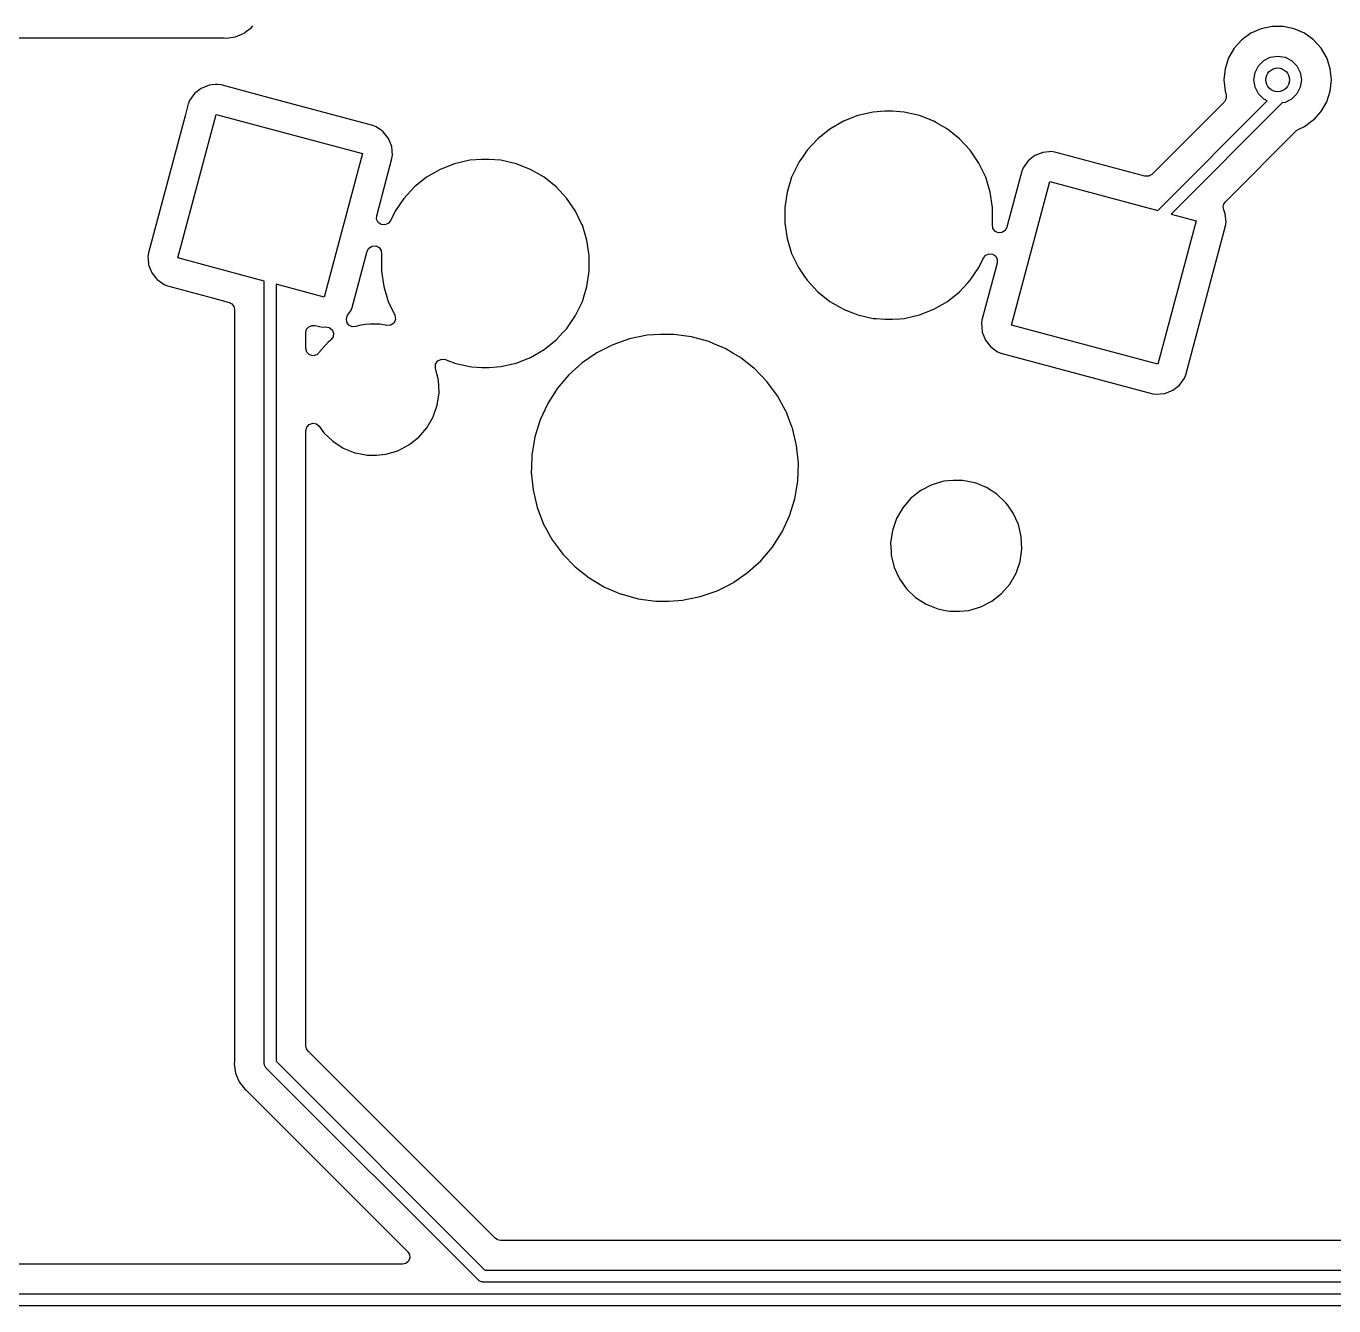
# Model space of a CAD drawing. Extents: x 41 to 271, y -133 to -23.
# Drawn here: x 62.93 to 84.95, y -86.71 to -65.18 of the extents above; entities that cross this region are included whole.
import ezdxf

# ---------------------------------------------------------------- set-up
doc = ezdxf.new("R2010")
doc.units = 0
doc.layers.add('BLACK', color=7, linetype='CONTINUOUS')

msp = doc.modelspace()

# ---------------------------------------------------------------- linework, layer by layer
at = {"layer": 'BLACK', "linetype": 'CONTINUOUS'}
for p, q in [((66.7223, -65.1983), (66.7415, -65.1732)), ((51.6095, -65.3705), (66.2465, -65.3705)), ((66.2465, -65.3705), (66.2627, -65.3716)), ((66.2627, -65.3716), (66.294, -65.3757)), ((66.294, -65.3757), (66.4508, -65.355)), ((66.4508, -65.355), (66.5968, -65.2945)), ((66.5968, -65.2945), (66.6156, -65.2801)), ((66.6156, -65.2801), (66.7223, -65.1983)), ((83.5473, -65.2958), (83.3941, -65.4071)), ((83.7202, -65.2189), (83.5473, -65.2958)), ((83.9054, -65.1795), (83.7202, -65.2189)), ((84.0946, -65.1795), (83.9054, -65.1795)), ((83.9054, -65.1795), (83.9054, -65.1795)), ((84.2798, -65.2189), (84.0946, -65.1795)), ((84.0946, -65.1795), (84.0946, -65.1795)), ((84.4527, -65.2958), (84.2798, -65.2189)), ((84.6059, -65.4071), (84.4527, -65.2958)), ((83.2675, -65.5478), (83.1728, -65.7117)), ((83.3941, -65.4071), (83.2675, -65.5478)), ((84.7325, -65.5478), (84.6059, -65.4071)), ((84.8272, -65.7117), (84.7325, -65.5478)), ((83.1728, -65.7117), (83.1143, -65.8917)), ((83.6764, -65.8449), (83.7649, -65.7564)), ((83.7649, -65.7564), (83.8764, -65.6996)), ((83.8764, -65.6996), (84, -65.68)), ((84, -65.68), (84.1236, -65.6996)), ((84.1236, -65.6996), (84.2351, -65.7564)), ((84.2351, -65.7564), (84.3236, -65.8449)), ((84.8421, -65.7576), (84.8272, -65.7117)), ((84.8857, -65.8917), (84.8421, -65.7576)), ((83.1143, -65.8917), (83.0945, -66.08)), ((83.6, -66.08), (83.6196, -65.9564)), ((83.6196, -65.9564), (83.6764, -65.8449)), ((84.3236, -65.8449), (84.3804, -65.9564)), ((84.3804, -65.9564), (84.4, -66.08)), ((84.9055, -66.08), (84.8857, -65.8917)), ((65.8758, -66.2233), (65.7626, -66.3123)), ((66.0094, -66.1698), (65.8758, -66.2233)), ((66.1168, -66.1595), (66.0094, -66.1698)), ((66.1527, -66.1561), (66.1168, -66.1595)), ((66.2119, -66.1654), (66.1527, -66.1561)), ((66.1527, -66.1561), (66.1527, -66.1561)), ((66.9362, -66.3594), (66.2119, -66.1654)), ((66.2119, -66.1654), (66.2119, -66.1654)), ((66.2119, -66.1654), (66.2119, -66.1654)), ((83.0945, -66.08), (83.1143, -66.2683)), ((83.1143, -66.2683), (83.1326, -66.3244)), ((83.6196, -66.2036), (83.6, -66.08)), ((83.6764, -66.3151), (83.6196, -66.2036)), ((84.3804, -66.2036), (84.3236, -66.3151)), ((84.4, -66.08), (84.3804, -66.2036)), ((84.8272, -66.4483), (84.8857, -66.2683)), ((84.8857, -66.2683), (84.9055, -66.08)), ((65.6575, -66.4854), (65.6041, -66.6848)), ((65.6607, -66.4772), (65.6575, -66.4854)), ((65.6792, -66.4295), (65.6607, -66.4772)), ((65.7626, -66.3123), (65.6792, -66.4295)), ((68.7675, -66.8501), (66.9362, -66.3594)), ((83.1023, -66.4504), (81.8822, -67.6704)), ((81.9812, -68.2793), (83.8258, -66.4347)), ((84.0707, -66.4726), (82.2043, -68.3391)), ((83.1352, -66.3916), (83.1023, -66.4504)), ((83.1326, -66.3244), (83.1352, -66.3916)), ((83.7649, -66.4036), (83.6764, -66.3151)), ((83.8258, -66.4347), (83.7649, -66.4036)), ((84.0728, -66.4685), (84.0707, -66.4726)), ((84.1236, -66.4604), (84.0728, -66.4685)), ((84.2351, -66.4036), (84.1236, -66.4604)), ((84.3236, -66.3151), (84.2351, -66.4036)), ((84.7325, -66.6122), (84.8272, -66.4483)), ((65.6041, -66.6848), (64.9857, -68.9927)), ((65.4815, -69.076), (66.1286, -66.6612)), ((66.1286, -66.6612), (68.5917, -67.3212)), ((76.9325, -66.6818), (76.6882, -66.7776)), ((77.1883, -66.6234), (76.9325, -66.6818)), ((77.3844, -66.6087), (77.1883, -66.6234)), ((77.5154, -66.6087), (77.3844, -66.6087)), ((77.3844, -66.6087), (77.3844, -66.6087)), ((77.7115, -66.6234), (77.5154, -66.6087)), ((77.5154, -66.6087), (77.5154, -66.6087)), ((77.9673, -66.6818), (77.7115, -66.6234)), ((78.2115, -66.7776), (77.9673, -66.6818)), ((84.6071, -66.7515), (84.7325, -66.6122)), ((68.8234, -66.8717), (68.7675, -66.8501)), ((68.9097, -66.9332), (68.8234, -66.8717)), ((68.8234, -66.8717), (68.8234, -66.8717)), ((68.8234, -66.8717), (68.8234, -66.8717)), ((68.9406, -66.9552), (68.9097, -66.9332)), ((76.461, -66.9088), (76.2559, -67.0724)), ((76.6882, -66.7776), (76.461, -66.9088)), ((78.2582, -66.8046), (78.2115, -66.7776)), ((78.2115, -66.7776), (78.2115, -66.7776)), ((78.2115, -66.7776), (78.2115, -66.7776)), ((78.4387, -66.9088), (78.2582, -66.8046)), ((78.4682, -66.9324), (78.4387, -66.9088)), ((78.6439, -67.0724), (78.4682, -66.9324)), ((83.1191, -68.1321), (84.3179, -66.9332)), ((84.3179, -66.9332), (84.3552, -66.9076)), ((84.3552, -66.9076), (84.4527, -66.8642)), ((84.4527, -66.8642), (84.5947, -66.761)), ((84.5947, -66.761), (84.6059, -66.7529)), ((84.6059, -66.7529), (84.6071, -66.7515)), ((69.0296, -67.0684), (68.9406, -66.9552)), ((69.045, -67.1068), (69.0296, -67.0684)), ((69.0831, -67.202), (69.045, -67.1068)), ((76.2559, -67.0724), (76.0775, -67.2647)), ((78.8223, -67.2647), (78.6439, -67.0724)), ((78.6439, -67.0724), (78.6439, -67.0724)), ((78.6439, -67.0724), (78.6439, -67.0724)), ((68.5917, -67.3212), (67.9447, -69.736)), ((69.0968, -67.3452), (69.0831, -67.202)), ((69.0875, -67.4045), (69.0968, -67.3452)), ((76.0775, -67.2647), (75.9983, -67.3809)), ((78.9701, -67.4815), (78.8223, -67.2647)), ((78.8223, -67.2647), (78.8223, -67.2647)), ((78.8223, -67.2647), (78.8223, -67.2647)), ((79.9112, -67.3545), (79.7981, -67.4434)), ((80.0449, -67.301), (79.9112, -67.3545)), ((80.1523, -67.2907), (80.0449, -67.301)), ((80.1881, -67.2873), (80.1523, -67.2907)), ((80.2474, -67.2965), (80.1881, -67.2873)), ((80.1881, -67.2873), (80.1881, -67.2873)), ((81.7625, -67.7025), (80.2474, -67.2965)), ((68.8299, -68.3658), (69.0875, -67.4045)), ((69.8972, -67.5876), (69.67, -67.7188)), ((70.1414, -67.4917), (69.8972, -67.5876)), ((70.3972, -67.4334), (70.1414, -67.4917)), ((70.5934, -67.4187), (70.3972, -67.4334)), ((70.7243, -67.4187), (70.5934, -67.4187)), ((70.5934, -67.4187), (70.5934, -67.4187)), ((70.7244, -67.4187), (70.7243, -67.4187)), ((70.9205, -67.4334), (70.7244, -67.4187)), ((71.1763, -67.4917), (70.9205, -67.4334)), ((71.4205, -67.5876), (71.1763, -67.4917)), ((71.6477, -67.7188), (71.4205, -67.5876)), ((75.9297, -67.4815), (75.8313, -67.6857)), ((75.9554, -67.4438), (75.9297, -67.4815)), ((75.9983, -67.3809), (75.9554, -67.4438)), ((79.0839, -67.7179), (78.9701, -67.4815)), ((79.7146, -67.5607), (79.6975, -67.605)), ((79.7981, -67.4434), (79.7146, -67.5607)), ((69.67, -67.7188), (69.4649, -67.8824)), ((71.8528, -67.8824), (71.6477, -67.7188)), ((71.6477, -67.7188), (71.6477, -67.7188)), ((75.8158, -67.7179), (75.7385, -67.9686)), ((75.8313, -67.6857), (75.8158, -67.7179)), ((79.1613, -67.9686), (79.0839, -67.7179)), ((79.693, -67.6166), (79.4468, -68.5357)), ((79.517, -70.2072), (80.1641, -67.7924)), ((79.6975, -67.605), (79.693, -67.6166)), ((80.1641, -67.7924), (81.9812, -68.2793)), ((81.8266, -67.7025), (81.7625, -67.7025)), ((81.8822, -67.6704), (81.8266, -67.7025)), ((69.4649, -67.8824), (69.2864, -68.0747)), ((72.0313, -68.0747), (71.8528, -67.8824)), ((71.8528, -67.8824), (71.8528, -67.8824)), ((71.8528, -67.8824), (71.8528, -67.8824)), ((75.7385, -67.9686), (75.6994, -68.228)), ((79.2004, -68.228), (79.1613, -67.9686)), ((69.2864, -68.0747), (69.1386, -68.2915)), ((72.1791, -68.2915), (72.0313, -68.0747)), ((72.0313, -68.0747), (72.0313, -68.0747)), ((72.0313, -68.0747), (72.0313, -68.0747)), ((75.6994, -68.228), (75.6994, -68.4904)), ((79.2004, -68.4904), (79.2004, -68.228)), ((83.0827, -68.2188), (83.0924, -68.1718)), ((83.0916, -68.2658), (83.0827, -68.2188)), ((83.0924, -68.1718), (83.1191, -68.1321)), ((68.829, -68.4263), (68.8299, -68.3658)), ((68.8568, -68.48), (68.829, -68.4263)), ((69.0614, -68.4517), (69.0227, -68.4981)), ((69.1386, -68.2915), (69.0614, -68.4517)), ((72.2749, -68.4904), (72.1791, -68.2915)), ((82.6272, -68.4524), (81.9801, -70.8672)), ((82.2043, -68.3391), (82.6272, -68.4524)), ((83.1186, -68.3332), (83.0916, -68.2658)), ((83.1323, -68.4764), (83.1186, -68.3332)), ((83.123, -68.5357), (83.1323, -68.4764)), ((68.9066, -68.5142), (68.8568, -68.48)), ((68.9667, -68.5208), (68.9066, -68.5142)), ((69.0227, -68.4981), (68.9667, -68.5208)), ((72.2929, -68.5278), (72.2749, -68.4904)), ((72.3702, -68.7786), (72.2929, -68.5278)), ((75.6994, -68.4904), (75.7385, -68.7498)), ((79.1971, -68.5123), (79.2004, -68.4904)), ((79.2034, -68.5739), (79.1971, -68.5123)), ((79.2388, -68.6247), (79.2034, -68.5739)), ((79.2944, -68.6521), (79.2388, -68.6247)), ((79.3562, -68.6492), (79.2944, -68.6521)), ((79.409, -68.6168), (79.3562, -68.6492)), ((79.4395, -68.5628), (79.409, -68.6168)), ((79.4468, -68.5357), (79.4395, -68.5628)), ((82.4512, -71.043), (83.123, -68.5357)), ((68.6693, -68.9655), (68.6997, -68.9116)), ((68.6997, -68.9116), (68.7525, -68.8792)), ((68.7525, -68.8792), (68.8144, -68.8763)), ((68.8144, -68.8763), (68.8699, -68.9037)), ((68.8699, -68.9037), (68.9053, -68.9545)), ((72.4094, -69.038), (72.3702, -68.7786)), ((75.7385, -68.7498), (75.8158, -69.0005)), ((64.9857, -68.9927), (64.9765, -69.0519)), ((64.9765, -69.0519), (64.9765, -69.0519)), ((64.9765, -69.0519), (64.98, -69.0891)), ((64.98, -69.0891), (64.9902, -69.1952)), ((66.9366, -69.4659), (65.4815, -69.076)), ((68.4157, -69.9118), (68.6693, -68.9655)), ((68.9053, -68.9545), (68.9116, -69.0161)), ((68.9116, -69.0161), (68.9084, -69.038)), ((68.9084, -69.038), (68.9084, -69.038)), ((68.9084, -69.038), (68.9084, -69.3003)), ((72.4094, -69.3003), (72.4094, -69.038)), ((75.8158, -69.0005), (75.9297, -69.2369)), ((78.9701, -69.2369), (79.0473, -69.0767)), ((79.0473, -69.0767), (79.086, -69.0302)), ((79.086, -69.0302), (79.1421, -69.0076)), ((79.1421, -69.0076), (79.2021, -69.0142)), ((79.2021, -69.0142), (79.252, -69.0484)), ((79.252, -69.0484), (79.2797, -69.1021)), ((79.2797, -69.1021), (79.2788, -69.1626)), ((64.9902, -69.1952), (65.0436, -69.3288)), ((65.0436, -69.3288), (65.1264, -69.4341)), ((68.9084, -69.3003), (68.9475, -69.5598)), ((72.3702, -69.5598), (72.4094, -69.3003)), ((75.9297, -69.2369), (76.0446, -69.4056)), ((78.8223, -69.4537), (78.9701, -69.2369)), ((79.2788, -69.1626), (79.0212, -70.1239)), ((65.1264, -69.4341), (65.1326, -69.442)), ((65.1326, -69.442), (65.2498, -69.5254)), ((65.2498, -69.5254), (65.2498, -69.5254)), ((65.2498, -69.5254), (65.2499, -69.5254)), ((65.2499, -69.5254), (65.2756, -69.5354)), ((65.2756, -69.5354), (65.3058, -69.5471)), ((65.3058, -69.5471), (66.0636, -69.7501)), ((66.9366, -82.6386), (66.9366, -69.4659)), ((67.9447, -69.736), (67.1366, -69.5195)), ((67.1366, -69.5195), (67.1366, -82.5972)), ((68.9475, -69.5598), (69.0248, -69.8105)), ((72.2929, -69.8105), (72.3702, -69.5598)), ((76.0446, -69.4056), (76.0775, -69.4537)), ((76.0775, -69.4537), (76.2534, -69.6433)), ((78.6439, -69.646), (78.7825, -69.4966)), ((78.7825, -69.4966), (78.8223, -69.4537)), ((78.8223, -69.4537), (78.8223, -69.4537)), ((78.8223, -69.4537), (78.8223, -69.4537)), ((66.0636, -69.7501), (66.3442, -69.8253)), ((76.2534, -69.6433), (76.2559, -69.646)), ((76.2559, -69.646), (76.461, -69.8096)), ((78.4387, -69.8096), (78.6439, -69.646)), ((66.3442, -69.8253), (66.3918, -69.8501)), ((66.3918, -69.8501), (66.4245, -69.8927)), ((66.4245, -69.8927), (66.4361, -69.9451)), ((66.4361, -69.9451), (66.4361, -82.5911)), ((68.3407, -70.0426), (68.3941, -69.9677)), ((68.3941, -69.9677), (68.4157, -69.9118)), ((69.0248, -69.8105), (69.1354, -70.0401)), ((72.1791, -70.0469), (72.2929, -69.8105)), ((76.461, -69.8096), (76.6882, -69.9408)), ((76.6882, -69.9408), (76.811, -69.989)), ((76.811, -69.989), (76.8745, -70.0139)), ((76.8745, -70.0139), (76.9325, -70.0366)), ((77.9673, -70.0366), (78.2115, -69.9408)), ((78.2115, -69.9408), (78.4387, -69.8096)), ((67.6499, -70.2785), (67.6856, -70.235)), ((67.6856, -70.235), (67.7369, -70.2117)), ((67.7369, -70.2117), (67.7932, -70.2136)), ((67.7932, -70.2136), (67.8437, -70.2271)), ((67.8437, -70.2271), (67.8614, -70.2318)), ((67.8614, -70.2318), (67.9206, -70.2411)), ((67.9206, -70.2411), (67.9682, -70.2365)), ((67.9682, -70.2365), (68.0304, -70.2467)), ((68.3187, -70.0992), (68.3407, -70.0426)), ((68.3262, -70.1595), (68.3187, -70.0992)), ((68.3614, -70.209), (68.3262, -70.1595)), ((68.416, -70.2358), (68.3614, -70.209)), ((68.4767, -70.2335), (68.416, -70.2358)), ((68.5653, -70.2075), (68.4767, -70.2335)), ((68.6438, -70.2), (68.5653, -70.2075)), ((68.7223, -70.1925), (68.6438, -70.2)), ((68.8799, -70.1925), (68.7223, -70.1925)), ((69.0002, -70.2157), (68.8799, -70.1925)), ((68.8799, -70.1925), (68.8799, -70.1925)), ((69.0676, -70.2099), (69.0002, -70.2157)), ((69.1219, -70.1696), (69.0676, -70.2099)), ((69.147, -70.1068), (69.1219, -70.1696)), ((69.1354, -70.0401), (69.147, -70.1068)), ((72.0313, -70.2636), (72.1791, -70.0469)), ((76.9325, -70.0366), (77.1882, -70.095)), ((77.1882, -70.095), (77.2443, -70.0992)), ((77.2443, -70.0992), (77.3844, -70.1097)), ((77.3844, -70.1097), (77.3844, -70.1097)), ((77.3844, -70.1097), (77.5154, -70.1097)), ((77.5154, -70.1097), (77.638, -70.1005)), ((77.5154, -70.1097), (77.5154, -70.1097)), ((77.638, -70.1005), (77.7115, -70.095)), ((77.7115, -70.095), (77.9673, -70.0366)), ((79.0126, -70.1787), (79.0119, -70.1831)), ((79.0119, -70.1831), (79.017, -70.2365)), ((79.0212, -70.1239), (79.0126, -70.1787)), ((79.017, -70.2365), (79.0256, -70.3264)), ((81.9801, -70.8672), (79.517, -70.2072)), ((67.6371, -70.3333), (67.6499, -70.2785)), ((67.6371, -70.5987), (67.6371, -70.3333)), ((67.9206, -70.2411), (67.9206, -70.2411)), ((67.9206, -70.2411), (67.9206, -70.2411)), ((68.0304, -70.2467), (68.0796, -70.2861)), ((68.0567, -70.4574), (68.0324, -70.4765)), ((68.0947, -70.4071), (68.0567, -70.4574)), ((68.0796, -70.2861), (68.1031, -70.3447)), ((68.1031, -70.3447), (68.0947, -70.4071)), ((71.6477, -70.6196), (71.8528, -70.456)), ((71.8528, -70.456), (71.9666, -70.3333)), ((71.9666, -70.3333), (72.0313, -70.2637)), ((72.0313, -70.2637), (72.0313, -70.2636)), ((72.0313, -70.2636), (72.0313, -70.2636)), ((73.0873, -70.4392), (72.8035, -70.5378)), ((73.3818, -70.3794), (73.0873, -70.4392)), ((73.6066, -70.3643), (73.3818, -70.3794)), ((73.8319, -70.3643), (73.6066, -70.3643)), ((73.6066, -70.3643), (73.6066, -70.3643)), ((74.1297, -70.4044), (73.8319, -70.3643)), ((74.4195, -70.4838), (74.1297, -70.4044)), ((74.1297, -70.4044), (74.1297, -70.4044)), ((74.1297, -70.4044), (74.1297, -70.4044)), ((79.0256, -70.3264), (79.0791, -70.46)), ((67.6537, -70.6607), (67.6371, -70.5987)), ((67.6991, -70.7061), (67.6537, -70.6607)), ((67.8685, -70.6607), (67.8231, -70.7061)), ((67.8735, -70.6521), (67.8685, -70.6607)), ((67.8685, -70.6607), (67.8685, -70.6607)), ((68.0112, -70.4932), (67.8735, -70.6521)), ((68.0324, -70.4765), (68.0112, -70.4932)), ((71.4205, -70.7507), (71.6477, -70.6196)), ((72.5353, -70.6733), (72.2875, -70.8434)), ((72.8035, -70.5378), (72.5353, -70.6733)), ((74.5068, -70.5208), (74.4195, -70.4838)), ((74.6961, -70.6011), (74.5068, -70.5208)), ((74.8254, -70.6776), (74.6961, -70.6011)), ((74.9547, -70.7542), (74.8254, -70.6776)), ((79.0791, -70.46), (79.1655, -70.5699)), ((79.1655, -70.5699), (79.1681, -70.5732)), ((79.1681, -70.5732), (79.2853, -70.6566)), ((79.2853, -70.6566), (79.2853, -70.6566)), ((79.2853, -70.6566), (79.2853, -70.6566)), ((79.2853, -70.6566), (79.3284, -70.6733)), ((79.3284, -70.6733), (79.3412, -70.6783)), ((79.3412, -70.6783), (81.8968, -71.363)), ((67.7611, -70.7227), (67.6991, -70.7061)), ((67.8231, -70.7061), (67.7611, -70.7227)), ((69.8198, -70.9301), (69.8221, -70.8633)), ((69.8221, -70.8633), (69.8588, -70.8074)), ((69.8588, -70.8074), (69.9191, -70.7787)), ((69.9191, -70.7787), (69.9856, -70.7854)), ((69.9856, -70.7854), (70.0416, -70.8074)), ((70.0416, -70.8074), (70.134, -70.8437)), ((70.134, -70.8437), (70.1414, -70.8466)), ((70.1414, -70.8466), (70.3972, -70.905)), ((70.9205, -70.905), (71.1763, -70.8466)), ((71.1763, -70.8466), (71.4205, -70.7507)), ((72.2875, -70.8434), (72.0647, -71.0449)), ((75.1856, -70.9365), (74.9547, -70.7542)), ((69.8203, -70.932), (69.8198, -70.9301)), ((69.8429, -71.0253), (69.8203, -70.932)), ((69.8203, -70.932), (69.8203, -70.932)), ((69.864, -71.1121), (69.8429, -71.0253)), ((69.8699, -71.1365), (69.864, -71.1121)), ((70.3972, -70.905), (70.4305, -70.9075)), ((70.4305, -70.9075), (70.5934, -70.9197)), ((70.5934, -70.9197), (70.5934, -70.9197)), ((70.5934, -70.9197), (70.7243, -70.9197)), ((70.7243, -70.9197), (70.7244, -70.9197)), ((70.7244, -70.9197), (70.8533, -70.91)), ((70.8533, -70.91), (70.9205, -70.905)), ((72.0647, -71.0449), (71.8707, -71.2744)), ((75.1905, -70.9404), (75.1856, -70.9365)), ((75.3994, -71.1564), (75.1905, -70.9404)), ((82.3461, -71.2161), (82.4296, -71.0989)), ((82.4296, -71.0989), (82.4512, -71.043)), ((69.8799, -71.3466), (69.8699, -71.1365)), ((71.8707, -71.2744), (71.709, -71.5277)), ((75.5776, -71.3983), (75.3994, -71.1564)), ((82.0993, -71.3586), (82.233, -71.3051)), ((82.233, -71.3051), (82.3461, -71.2161)), ((69.7812, -71.7535), (69.8499, -71.5548)), ((69.8499, -71.5548), (69.8799, -71.3466)), ((71.709, -71.5277), (71.5825, -71.8003)), ((75.7187, -71.6558), (75.5776, -71.3983)), ((81.8968, -71.363), (81.9561, -71.3723)), ((81.9561, -71.3723), (82.0993, -71.3586)), ((69.676, -71.9357), (69.7812, -71.7535)), ((75.7221, -71.6619), (75.7187, -71.6558)), ((75.8221, -71.9216), (75.7221, -71.6619)), ((67.6371, -71.9831), (67.6526, -71.9231)), ((67.6371, -72.6839), (67.6371, -71.9831)), ((67.6526, -71.9231), (67.6951, -71.8781)), ((67.6951, -71.8781), (67.754, -71.8593)), ((67.754, -71.8593), (67.8148, -71.8713)), ((67.8148, -71.8713), (67.8621, -71.9111)), ((67.8621, -71.9111), (67.914, -71.9839)), ((67.914, -71.9839), (67.9386, -72.0185)), ((69.5382, -72.0947), (69.676, -71.9357)), ((71.5825, -71.8003), (71.4935, -72.0873)), ((75.8301, -71.9423), (75.8221, -71.9216)), ((75.8997, -72.2346), (75.8301, -71.9423)), ((67.9386, -72.0185), (68.0908, -72.1636)), ((68.0908, -72.1636), (68.0908, -72.1636)), ((68.0908, -72.1636), (68.0908, -72.1636)), ((68.0908, -72.1636), (68.2677, -72.2773)), ((69.3729, -72.2247), (69.5382, -72.0947)), ((71.4935, -72.0873), (71.4467, -72.3646)), ((68.2677, -72.2773), (68.2677, -72.2773)), ((68.2677, -72.2773), (68.463, -72.3555)), ((68.463, -72.3555), (68.5918, -72.3803)), ((68.5918, -72.3803), (68.6696, -72.3953)), ((68.6696, -72.3953), (68.6696, -72.3953)), ((68.6696, -72.3953), (68.8272, -72.3953)), ((68.8272, -72.3953), (68.9841, -72.3803)), ((68.8272, -72.3953), (68.8272, -72.3953)), ((68.9841, -72.3803), (69.1859, -72.3211)), ((69.1859, -72.3211), (69.3729, -72.2247)), ((71.4435, -72.3836), (71.436, -72.6083)), ((71.4467, -72.3646), (71.4435, -72.3836)), ((75.9298, -72.5336), (75.8997, -72.2346)), ((71.436, -72.6083), (71.4335, -72.6839)), ((75.9198, -72.8339), (75.9298, -72.5336)), ((67.6371, -82.3385), (67.6371, -72.6839)), ((71.4335, -72.6839), (71.4635, -72.9829)), ((75.8698, -73.1302), (75.9198, -72.8339)), ((78.3791, -72.8371), (78.1773, -72.8964)), ((78.4489, -72.8304), (78.3791, -72.8371)), ((78.5361, -72.8221), (78.4489, -72.8304)), ((78.6937, -72.8221), (78.5361, -72.8221)), ((78.9002, -72.8619), (78.6937, -72.8221)), ((78.6937, -72.8221), (78.6937, -72.8221)), ((78.9341, -72.8755), (78.9002, -72.8619)), ((78.9002, -72.8619), (78.9002, -72.8619)), ((78.9002, -72.8619), (78.9002, -72.8619)), ((79.0955, -72.9401), (78.9341, -72.8755)), ((71.4635, -72.9829), (71.5332, -73.2752)), ((77.9904, -72.9927), (77.825, -73.1228)), ((78.1773, -72.8964), (77.9904, -72.9927)), ((79.2725, -73.0538), (79.0955, -72.9401)), ((79.4247, -73.199), (79.2725, -73.0538)), ((79.2725, -73.0538), (79.2725, -73.0538)), ((79.2725, -73.0538), (79.2725, -73.0538)), ((71.5332, -73.2752), (71.6412, -73.5556)), ((75.7807, -73.4172), (75.8698, -73.1302)), ((77.6873, -73.2817), (77.5821, -73.4639)), ((77.825, -73.1228), (77.6873, -73.2817)), ((79.4541, -73.2403), (79.4247, -73.199)), ((79.5467, -73.3703), (79.4541, -73.2403)), ((75.6543, -73.6898), (75.7807, -73.4172)), ((77.5821, -73.4639), (77.5133, -73.6627)), ((79.6341, -73.5616), (79.5467, -73.3703)), ((79.5467, -73.3703), (79.5467, -73.3703)), ((79.5467, -73.3703), (79.5467, -73.3703)), ((71.6412, -73.5556), (71.7856, -73.8191)), ((75.5386, -73.8709), (75.6543, -73.6898)), ((77.5133, -73.6627), (77.4834, -73.8709)), ((79.6837, -73.7661), (79.6341, -73.5616)), ((71.7856, -73.8191), (71.9013, -73.9762)), ((71.9013, -73.9762), (71.9639, -74.061)), ((75.2986, -74.1725), (75.4926, -73.943)), ((75.4926, -73.943), (75.5386, -73.8709)), ((77.4834, -73.8709), (77.4904, -74.0194)), ((77.4834, -73.8709), (77.4834, -73.8709)), ((79.6638, -74.1844), (79.6937, -73.9762)), ((79.6937, -73.9762), (79.6837, -73.7661)), ((71.9639, -74.061), (72.1727, -74.277)), ((75.0757, -74.3741), (75.2986, -74.1725)), ((77.4904, -74.0194), (77.4934, -74.081)), ((77.4934, -74.081), (77.498, -74.1001)), ((77.498, -74.1001), (77.543, -74.2854)), ((79.595, -74.3831), (79.6638, -74.1844)), ((72.1727, -74.277), (72.4086, -74.4632)), ((74.859, -74.5228), (75.0757, -74.3741)), ((77.543, -74.2854), (77.5835, -74.3741)), ((77.5835, -74.3741), (77.6304, -74.4767)), ((79.4898, -74.5653), (79.595, -74.3831)), ((72.4086, -74.4632), (72.6671, -74.6164)), ((72.6671, -74.6164), (72.9438, -74.7337)), ((74.5598, -74.6796), (74.7529, -74.582)), ((74.7529, -74.582), (74.828, -74.5441)), ((74.828, -74.5441), (74.859, -74.5228)), ((77.6304, -74.4767), (77.7393, -74.6297)), ((77.7393, -74.6297), (77.7524, -74.6481)), ((79.352, -74.7243), (79.4898, -74.5653)), ((72.9438, -74.7337), (72.9438, -74.7337)), ((72.9438, -74.7337), (72.9438, -74.7337)), ((72.9438, -74.7337), (72.9606, -74.7383)), ((72.9606, -74.7383), (73.2336, -74.8131)), ((73.2336, -74.8131), (73.5314, -74.8531)), ((73.5314, -74.8531), (73.7567, -74.8531)), ((73.7567, -74.8531), (73.9814, -74.8381)), ((73.7567, -74.8531), (73.7567, -74.8531)), ((73.9814, -74.8381), (74.0551, -74.8231)), ((74.0551, -74.8231), (74.2759, -74.7782)), ((74.2759, -74.7782), (74.5598, -74.6796)), ((77.7524, -74.6481), (77.9046, -74.7932)), ((77.9046, -74.7932), (77.9046, -74.7932)), ((77.9046, -74.7932), (77.9046, -74.7932)), ((77.9046, -74.7932), (78.0815, -74.9069)), ((78.9997, -74.9507), (79.1867, -74.8543)), ((79.1867, -74.8543), (79.352, -74.7243)), ((78.0815, -74.9069), (78.0815, -74.9069)), ((78.0815, -74.9069), (78.2768, -74.9851)), ((78.2768, -74.9851), (78.4056, -75.0099)), ((78.4056, -75.0099), (78.4834, -75.0249)), ((78.4834, -75.0249), (78.4834, -75.0249)), ((78.4834, -75.0249), (78.641, -75.0249)), ((78.641, -75.0249), (78.7979, -75.0099)), ((78.641, -75.0249), (78.641, -75.0249)), ((78.7979, -75.0099), (78.9997, -74.9507)), ((67.6466, -82.386), (67.6371, -82.3385)), ((67.6734, -82.4262), (67.6466, -82.386)), ((70.8244, -85.5772), (67.6734, -82.4262)), ((66.4351, -82.6073), (66.4309, -82.6386)), ((66.4309, -82.6386), (66.4361, -82.678)), ((66.4361, -82.5911), (66.4351, -82.6073)), ((66.4361, -82.678), (66.4361, -82.678)), ((66.4361, -82.678), (66.4516, -82.7954)), ((66.9391, -82.6463), (66.9366, -82.6386)), ((66.9379, -82.6543), (66.9391, -82.6463)), ((66.9485, -82.6751), (66.9379, -82.6543)), ((66.9557, -82.6974), (66.9485, -82.6751)), ((66.9623, -82.7022), (66.9557, -82.6974)), ((66.9659, -82.7093), (66.9623, -82.7022)), ((70.5413, -86.2847), (66.9659, -82.7093)), ((67.1366, -82.5972), (70.6534, -86.114)), ((66.4516, -82.7954), (66.5121, -82.9415)), ((66.5121, -82.9415), (66.6083, -83.0669)), ((66.6083, -83.0669), (66.6334, -83.0861)), ((66.6334, -83.0861), (66.6456, -83.0968)), ((66.6456, -83.0968), (69.3506, -85.8018)), ((70.8646, -85.6041), (70.8244, -85.5772)), ((70.9121, -85.6135), (70.8646, -85.6041)), ((87.0429, -85.6135), (70.9121, -85.6135)), ((69.3506, -85.8018), (69.3808, -85.8512)), ((69.3808, -85.8512), (69.3854, -85.9089)), ((69.2629, -86.0135), (54.6052, -86.0135)), ((69.3192, -86), (69.2629, -86.0135)), ((69.3632, -85.9624), (69.3192, -86)), ((69.3854, -85.9089), (69.3632, -85.9624)), ((70.5485, -86.2884), (70.5413, -86.2847)), ((70.5532, -86.2949), (70.5485, -86.2884)), ((70.5755, -86.3021), (70.5532, -86.2949)), ((70.5964, -86.3128), (70.5755, -86.3021)), ((70.6043, -86.3115), (70.5964, -86.3128)), ((70.612, -86.314), (70.6043, -86.3115)), ((70.6534, -86.114), (89.3197, -86.114)), ((54.3465, -86.514), (89.154, -86.514)), ((89.2783, -86.314), (70.612, -86.314)), ((89.1126, -86.714), (54.3051, -86.714))]:
    msp.add_line(p, q, dxfattribs=at)
at = {"layer": 'BLACK'}
msp.add_circle((84, -66.08), 0.2, dxfattribs=at)

doc.saveas('drawing.dxf')
